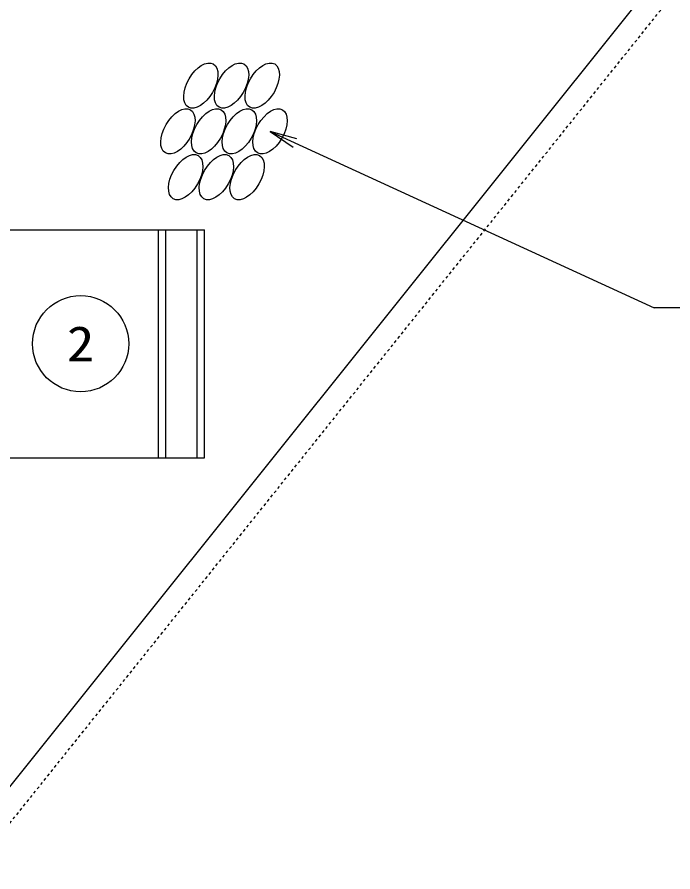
# Model space of a CAD drawing. Units: millimetres at full size; details may follow other scales. Extents: x 0 to 25230, y 0 to 17820.
# Drawn here: x 12656 to 14088, y 9516 to 11382 of the extents above; entities that cross this region are included whole.
import ezdxf
from ezdxf.enums import TextEntityAlignment as Align

# ---------------------------------------------------------------- set-up
doc = ezdxf.new("R2010")
doc.units = ezdxf.units.MM
doc.linetypes.add('DASHED_SPACED', pattern=[12, 6, -6])
doc.layers.add('D-STR-STRn', color=2, linetype='Continuous', lineweight=25)
doc.layers.add('D-STR-TXT', color=7, linetype='Continuous', lineweight=25)
doc.styles.add('ＭＳ ゴシック', font='')
doc.styles.get('ＭＳ ゴシック').set_extended_font_data('MS Gothic')

# ---------------------------------------------------------------- blocks, each defined once
blk = doc.blocks.new('open_arrow')
at = {"color": 0, "linetype": 'Continuous', "lineweight": -2}
blk.add_lwpolyline([(7.5, 1.25), (0, 0), (7.5, -1.25)], dxfattribs=at)
blk = doc.blocks.new('FD')
at = {"color": 1, "linetype": 'Continuous', "lineweight": 25}
for p, q in [((0, 0), (0, -1000)), ((120, 0), (0, 0)), ((9, 0), (9, -1000)), ((75, 0), (75, -250)), ((100, 0), (100, -1000)), ((120, 0), (220, -100)), ((0, -10.13), (-15.285, -22.432)), ((-30.886, -27.067), (-35, -35.204)), ((-35, -35.204), (-35, -211.387)), ((-15.285, -22.432), (-30.886, -27.067)), ((220, -100), (432, -100)), ((432, -100), (460, -502)), ((-35, -211.387), (-26.184, -248.732)), ((-26.184, -248.732), (-26.455, -269.414)), ((9, -250), (75, -250)), ((-35, -288.613), (-26.455, -269.414)), ((-35, -458.842), (-35, -288.613)), ((-28.543, -485.4), (-35, -458.842)), ((-20.541, -493.399), (-28.543, -485.4)), ((-5, -500), (-20.541, -493.399)), ((-5, -500), (-20.541, -506.601)), ((460, -502), (1250, -502)), ((1150, -1000), (1150, -502)), ((1166, -1000), (1166, -502)), ((1234, -1000), (1234, -502)), ((1250, -1000), (1250, -502)), ((-35, -541.158), (-28.543, -514.6)), ((-20.541, -506.601), (-28.543, -514.6)), ((-35, -541.158), (-35, -711.387)), ((-35, -711.387), (-26.455, -730.586)), ((-26.455, -730.586), (-0.905, -748.147)), ((-26.455, -769.414), (-0.905, -751.853)), ((-0.905, -748.147), (0, -750)), ((-0.905, -751.853), (0, -750)), ((75, -750), (9, -750)), ((75, -750), (75, -1000)), ((-35, -788.613), (-26.455, -769.414)), ((-35, -958.842), (-35, -788.613)), ((-27.994, -970.043), (-35, -958.842)), ((-8.444, -978.764), (-27.994, -970.043)), ((0, -989.909), (-8.444, -978.764)), ((0, -1000), (1250, -1000))]:
    blk.add_line(p, q, dxfattribs=at)

msp = doc.modelspace()

# ---------------------------------------------------------------- linework, layer by layer
at = {"layer": 'D-STR-STRn', "color": 1}
msp.add_lwpolyline([(8415, 4420), (14015, 11420), (14015, 12420)], dxfattribs=at)
at = {"layer": 'D-STR-STRn', "linetype": 'DASHED_SPACED'}
msp.add_lwpolyline([(8465, 4402.461), (14065, 11402.461), (14065, 12420)], dxfattribs=at)
at = {"layer": 'D-STR-STRn'}
for centre in [(13057.289, 11232.73), (13124.289, 11232.73), (13191.289, 11232.73), (13007.289, 11132.73), (13074.289, 11132.73), (13141.289, 11132.73), (13208.289, 11132.73), (13024.289, 11032.73), (13091.289, 11032.73), (13158.289, 11032.73)]:
    msp.add_ellipse(centre, major_axis=(-27.222, -47.15), ratio=0.545455, dxfattribs=at)
at = {"layer": 'D-STR-TXT'}
for p in [(13208.289, 11132.73), (14796.95, 10747.399)]:
    msp.add_line(p, (14046.95, 10747.399), dxfattribs=at)
msp.add_circle((12795, 10669), 105, dxfattribs=at)

# ---------------------------------------------------------------- block references
at = {"layer": 'D-STR-STRn'}
msp.add_blockref('FD', (11815, 11420), dxfattribs=at)
at = {"layer": 'D-STR-TXT', "xscale": 8, "yscale": 8, "rotation": 335.3}
msp.add_blockref('open_arrow', (13208.289, 11132.73), dxfattribs=at)

# ---------------------------------------------------------------- texts
at = {"layer": 'D-STR-TXT', "style": 'ＭＳ ゴシック', "width": 1.15}
msp.add_text('2', height=76.98, dxfattribs=at).set_placement((12795, 10669), align=Align.MIDDLE_CENTER)

doc.saveas('drawing.dxf')
